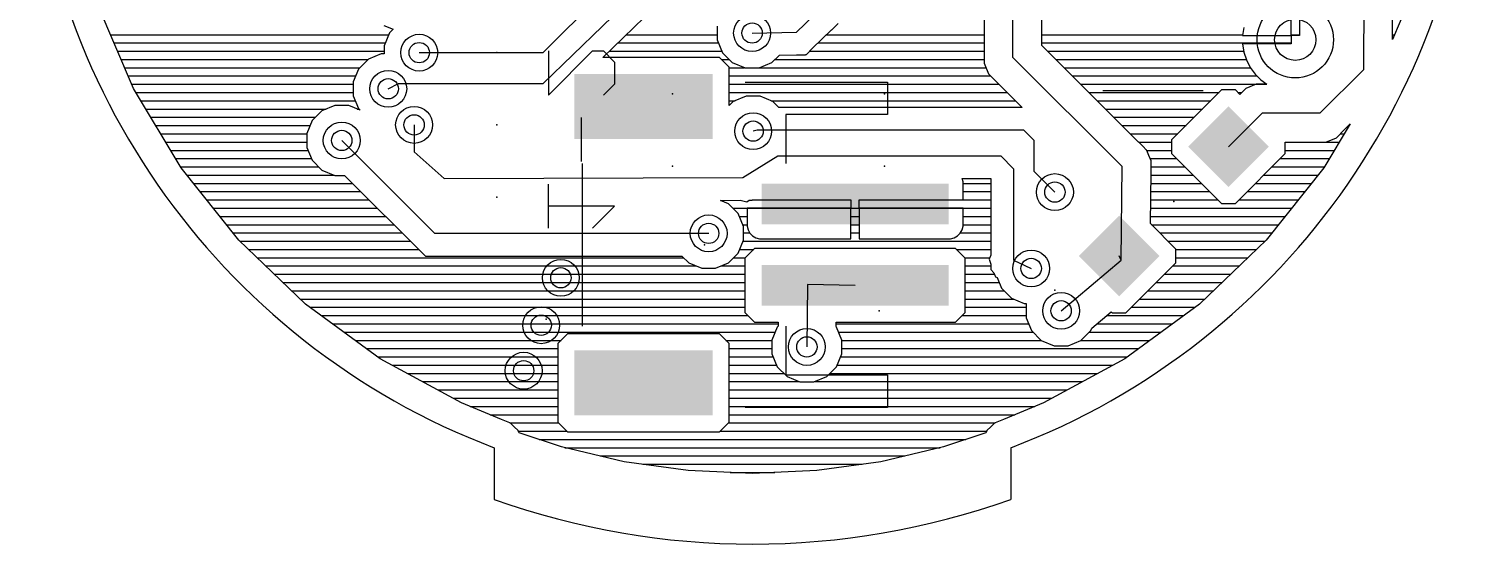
# Model space of a CAD drawing. Extents: x 3.8 to 39.4, y 2.7 to 40.5.
# Drawn here: x 3.81 to 39.37, y 2.71 to 15.38 of the extents above; entities that cross this region are included whole.
import ezdxf

# ---------------------------------------------------------------- set-up
doc = ezdxf.new("R2010")
doc.units = 0
for name, color, linetype in [('16', 175, 'CONTINUOUS'), ('17', 82, 'CONTINUOUS'), ('18', 82, 'CONTINUOUS'), ('20', 7, 'CONTINUOUS'), ('22', 53, 'CONTINUOUS'), ('23', 7, 'CONTINUOUS'), ('24', 7, 'CONTINUOUS'), ('44', 253, 'CONTINUOUS')]:
    doc.layers.add(name, color=color, linetype=linetype)

# ---------------------------------------------------------------- blocks, each defined once
blk = doc.blocks.new('RECT')
blk.add_solid([(-0.5, -0.5), (0.5, -0.5), (-0.5, 0.5), (0.5, 0.5)])
blk = doc.blocks.new('ROUNDP')
blk.add_circle((0, 0), 0.5)
blk = doc.blocks.new('ROUNDV')
blk.add_circle((0, 0), 0.5)

msp = doc.modelspace()

# ---------------------------------------------------------------- linework, layer by layer
at = {"layer": '16'}
for p, q in [((36.6268, 20.1955), (36.6014, 14.3764)), ((37.3159, 15.1248), (37.3374, 20.0525)), ((27.9908, 14.6812), (27.9908, 19.8374)), ((27.2796, 19.2622), (27.2796, 14.5397)), ((28.702, 14.9758), (28.702, 19.2622)), ((16.449, 14.798), (19.37, 17.719)), ((35.0291, 17.5539), (35.0291, 15.2171)), ((16.449, 14.036), (19.2684, 16.7792)), ((34.8259, 15.2171), (34.8259, 16.4109)), ((6.3809, 13.9191), (5.4847, 16.01)), ((17.9122, 14.68), (19.4954, 16.2204)), ((37.6953, 16.01), (37.3159, 15.1248)), ((22.672, 15.306), (23.307, 15.9156)), ((12.5331, 15.4663), (12.7597, 15.3724)), ((12.7597, 15.3724), (12.6723, 15.2849)), ((20.7202, 15.4516), (20.7202, 15.1096)), ((21.5798, 15.2806), (22.672, 15.306)), ((23.0678, 14.9113), (23.5318, 15.3568)), ((23.5318, 15.3568), (23.5385, 15.3568)), ((23.5385, 15.3568), (23.6981, 15.5164)), ((33.664, 15.4188), (33.6321, 15.2175)), ((5.8147, 15.24), (12.6537, 15.24)), ((5.9018, 15.0368), (12.5695, 15.0368)), ((12.6723, 15.2849), (12.5414, 14.969)), ((12.5414, 14.969), (12.5414, 14.7686)), ((18.2789, 15.0368), (20.7504, 15.0368)), ((18.4878, 15.24), (20.7202, 15.24)), ((20.7202, 15.1096), (20.8511, 14.7937)), ((23.1985, 15.0368), (27.2796, 15.0368)), ((23.4101, 15.24), (27.2796, 15.24)), ((28.702, 15.24), (33.6357, 15.24)), ((28.702, 15.0368), (34.8259, 15.0368)), ((31.0787, 12.599), (28.702, 14.9758)), ((33.6321, 15.2175), (33.6321, 15.2171)), ((33.6321, 15.2171), (34.8259, 15.2171)), ((34.8259, 15.0139), (33.6321, 15.0139)), ((33.6321, 15.0139), (33.6321, 15.0135)), ((33.6321, 15.0135), (33.664, 14.8122)), ((34.8259, 15.24), (35.0291, 15.24)), ((34.8259, 15.2171), (34.8259, 15.0139)), ((35.0291, 15.2171), (34.8259, 15.2171)), ((37.3164, 15.24), (37.3653, 15.24)), ((5.9889, 14.8336), (12.5414, 14.8336)), ((6.076, 14.6304), (12.1447, 14.6304)), ((12.1521, 14.6377), (11.9103, 14.3959)), ((12.468, 14.7686), (12.1521, 14.6377)), ((12.5414, 14.7686), (12.468, 14.7686)), ((13.401, 14.798), (16.449, 14.798)), ((20.7797, 14.68), (17.9122, 14.68)), ((18.0701, 14.8336), (20.8345, 14.8336)), ((21.0178, 14.4419), (20.7797, 14.68)), ((20.8293, 14.6304), (21.0143, 14.6304)), ((20.8511, 14.7937), (21.0929, 14.5519)), ((22.0667, 14.5519), (22.2521, 14.7373)), ((22.1453, 14.6304), (27.2796, 14.6304)), ((22.2521, 14.7373), (22.6728, 14.7471)), ((22.6728, 14.7471), (22.892, 14.7426)), ((22.892, 14.7426), (22.9022, 14.7524)), ((22.9022, 14.7524), (22.9164, 14.7527)), ((22.9164, 14.7527), (23.0678, 14.9113)), ((22.9936, 14.8336), (27.2796, 14.8336)), ((30.673, 11.999), (27.9908, 14.6812)), ((28.8442, 14.8336), (33.6606, 14.8336)), ((29.0474, 14.6304), (33.7231, 14.6304)), ((33.664, 14.8122), (33.727, 14.6182)), ((33.727, 14.6182), (33.8196, 14.4366)), ((6.1631, 14.4272), (11.9415, 14.4272)), ((11.9103, 14.3959), (11.7794, 14.08)), ((21.0178, 13.4959), (21.0178, 14.4419)), ((21.0178, 14.4272), (21.3938, 14.4272)), ((21.0929, 14.5519), (21.4088, 14.421)), ((21.4088, 14.421), (21.7508, 14.421)), ((21.7508, 14.421), (22.0667, 14.5519)), ((21.7658, 14.4272), (27.3262, 14.4272)), ((27.2796, 14.5397), (27.3879, 14.2783)), ((27.3879, 14.2783), (27.5879, 14.0783)), ((29.2506, 14.4272), (33.8264, 14.4272)), ((33.8196, 14.4366), (33.9394, 14.2716)), ((33.9394, 14.2716), (34.0836, 14.1274)), ((36.6014, 14.3764), (35.5346, 13.3096)), ((6.2502, 14.224), (11.8391, 14.224)), ((6.3373, 14.0208), (11.7794, 14.0208)), ((7.548, 11.9663), (6.3809, 13.9191)), ((11.7794, 14.08), (11.7794, 13.738)), ((12.639, 13.909), (12.893, 14.036)), ((12.893, 14.036), (16.449, 14.036)), ((21.0178, 14.224), (27.4422, 14.224)), ((21.0178, 14.0208), (27.6454, 14.0208)), ((27.5879, 14.0783), (28.2144, 13.4518)), ((29.4538, 14.224), (33.987, 14.224)), ((29.657, 14.0208), (34.2304, 14.0208)), ((33.1182, 13.8802), (31.8902, 12.6522)), ((33.4548, 13.8802), (33.1182, 13.8802)), ((33.5659, 13.7691), (33.4548, 13.8802)), ((33.7093, 13.9125), (33.5659, 13.7691)), ((33.9707, 14.0208), (33.7093, 13.9125)), ((34.2304, 14.0208), (33.9707, 14.0208)), ((34.0836, 14.1274), (34.2304, 14.0208)), ((6.4416, 13.8176), (11.7794, 13.8176)), ((6.563, 13.6144), (11.8306, 13.6144)), ((11.7794, 13.738), (11.9103, 13.4221)), ((21.0178, 13.8176), (27.8486, 13.8176)), ((21.0178, 13.6144), (21.1619, 13.6144)), ((21.1183, 13.5963), (21.0178, 13.4959)), ((21.4342, 13.7272), (21.1183, 13.5963)), ((21.7762, 13.7272), (21.4342, 13.7272)), ((22.0921, 13.5963), (21.7762, 13.7272)), ((22.0485, 13.6144), (28.0518, 13.6144)), ((22.2367, 13.4518), (22.0921, 13.5963)), ((29.8602, 13.8176), (33.0555, 13.8176)), ((30.0634, 13.6144), (32.8523, 13.6144)), ((33.5175, 13.8176), (33.6144, 13.8176)), ((6.6845, 13.4112), (11.114, 13.4112)), ((6.8059, 13.208), (10.8493, 13.208)), ((11.0091, 13.3677), (10.7673, 13.1259)), ((11.325, 13.4986), (11.0091, 13.3677)), ((11.667, 13.4986), (11.325, 13.4986)), ((11.9517, 13.3807), (11.667, 13.4986)), ((11.878, 13.4112), (11.9211, 13.4112)), ((11.9103, 13.4221), (11.9517, 13.3807)), ((28.2144, 13.4518), (22.2367, 13.4518)), ((30.2666, 13.4112), (32.6491, 13.4112)), ((30.4698, 13.208), (32.4459, 13.208)), ((34.1122, 13.3096), (33.2865, 12.4839)), ((35.5346, 13.3096), (34.1122, 13.3096)), ((6.9273, 13.0048), (10.7171, 13.0048)), ((10.7673, 13.1259), (10.6364, 12.81)), ((10.6364, 12.81), (10.6364, 12.468)), ((13.274, 13.02), (13.274, 12.3596)), ((21.7068, 12.893), (21.6052, 12.8676)), ((28.26, 12.893), (21.7068, 12.893)), ((28.514, 12.639), (28.26, 12.893)), ((30.673, 13.0048), (32.2427, 13.0048)), ((36.278, 13.0473), (35.632, 11.9663)), ((35.9375, 12.7067), (36.1375, 12.9067)), ((36.1375, 12.9067), (36.278, 13.0473)), ((36.2356, 13.0048), (36.2527, 13.0048)), ((7.0488, 12.8016), (10.6364, 12.8016)), ((7.1702, 12.5984), (10.6364, 12.5984)), ((10.6364, 12.468), (10.7673, 12.1521)), ((13.782, 10.353), (11.496, 12.639)), ((28.514, 11.877), (28.514, 12.639)), ((30.8762, 12.8016), (32.0395, 12.8016)), ((31.0825, 12.5975), (31.0787, 12.599)), ((31.0803, 12.5984), (31.8902, 12.5984)), ((31.1786, 12.4992), (31.0825, 12.5975)), ((31.2759, 12.4019), (31.1786, 12.4992)), ((31.8902, 12.6522), (31.8902, 12.3156)), ((34.6828, 12.3156), (34.6828, 12.5984)), ((34.6828, 12.5984), (35.6761, 12.5984)), ((35.6761, 12.5984), (35.9375, 12.7067)), ((35.6761, 12.5984), (36.0098, 12.5984)), ((36.0324, 12.8016), (36.1312, 12.8016)), ((7.2916, 12.3952), (10.6666, 12.3952)), ((7.4131, 12.192), (10.7507, 12.192)), ((10.7673, 12.1521), (11.0091, 11.9103)), ((13.274, 12.3596), (14.0106, 11.6992)), ((21.3512, 11.7246), (22.2148, 12.258)), ((22.2148, 12.258), (27.6885, 12.258)), ((27.6885, 12.258), (28.006, 11.9405)), ((31.2775, 12.3981), (31.2759, 12.4019)), ((31.2803, 12.3952), (31.2775, 12.3981)), ((31.3315, 12.2676), (31.2803, 12.3952)), ((31.2803, 12.3952), (31.8902, 12.3952)), ((31.3842, 12.1405), (31.3315, 12.2676)), ((31.3629, 12.192), (32.0137, 12.192)), ((31.3842, 12.1364), (31.3842, 12.1405)), ((31.3857, 12.1326), (31.3842, 12.1364)), ((31.3842, 11.995), (31.3857, 12.1326)), ((31.8902, 12.3156), (33.1182, 11.0876)), ((33.4548, 11.0876), (34.6828, 12.3156)), ((34.5593, 12.192), (35.7669, 12.192)), ((34.6828, 12.3952), (35.8884, 12.3952)), ((7.5345, 11.9888), (10.9305, 11.9888)), ((8.965, 10.1866), (7.548, 11.9663)), ((7.6918, 11.7856), (11.31, 11.7856)), ((11.0091, 11.9103), (11.325, 11.7794)), ((11.325, 11.7794), (11.5653, 11.7794)), ((11.5653, 11.7794), (13.5505, 9.7942)), ((28.006, 11.9405), (28.006, 9.6926)), ((29.022, 11.369), (28.514, 11.877)), ((30.6476, 9.6926), (30.673, 11.999)), ((31.3687, 10.5923), (31.3826, 11.8538)), ((31.3819, 11.7856), (32.4201, 11.7856)), ((31.3826, 11.8538), (31.3842, 11.8575)), ((31.3842, 11.8575), (31.3842, 11.995)), ((31.3842, 11.9888), (32.2169, 11.9888)), ((34.1529, 11.7856), (35.4882, 11.7856)), ((35.632, 11.9663), (34.215, 10.1866)), ((34.3561, 11.9888), (35.6455, 11.9888)), ((7.8536, 11.5824), (11.7623, 11.5824)), ((14.0106, 11.6992), (21.3512, 11.7246)), ((26.767, 11.6204), (26.7459, 11.6992)), ((26.7459, 11.6992), (27.4472, 11.6992)), ((26.767, 11.1752), (26.767, 11.6204)), ((26.767, 11.5824), (27.4472, 11.5824)), ((27.4472, 11.6992), (27.4472, 9.8175)), ((31.3797, 11.5824), (32.6233, 11.5824)), ((33.9497, 11.5824), (35.3264, 11.5824)), ((8.0154, 11.3792), (11.9655, 11.3792)), ((8.1772, 11.176), (12.1687, 11.176)), ((20.8016, 11.1639), (21.287, 11.1656)), ((20.9999, 11.0817), (20.8016, 11.1639)), ((21.2417, 10.8399), (20.9999, 11.0817)), ((21.287, 11.1656), (21.4479, 11.1275)), ((21.4479, 11.1275), (21.5107, 11.1664)), ((21.5107, 11.1664), (21.5846, 11.1666)), ((21.5846, 11.1666), (21.5931, 11.1752)), ((21.5931, 11.1752), (24.0098, 11.1752)), ((24.0098, 11.1752), (24.0098, 10.972)), ((24.213, 10.972), (24.213, 11.1752)), ((24.213, 11.1752), (26.767, 11.1752)), ((26.767, 11.3792), (27.4472, 11.3792)), ((26.767, 11.176), (27.4472, 11.176)), ((31.3752, 11.176), (33.0297, 11.176)), ((31.3774, 11.3792), (32.8265, 11.3792)), ((33.1182, 11.0876), (33.4548, 11.0876)), ((33.5433, 11.176), (35.0028, 11.176)), ((33.7465, 11.3792), (35.1646, 11.3792)), ((8.339, 10.9728), (12.3719, 10.9728)), ((8.5008, 10.7696), (12.5751, 10.7696)), ((21.1089, 10.9728), (24.0098, 10.9728)), ((21.3726, 10.524), (21.2417, 10.8399)), ((21.2709, 10.7696), (21.4558, 10.7696)), ((24.0098, 10.972), (21.4558, 10.972)), ((21.4558, 10.972), (21.4558, 10.5268)), ((24.0098, 10.218), (24.0098, 10.972)), ((24.0098, 10.972), (24.213, 10.972)), ((24.0098, 10.7696), (24.213, 10.7696)), ((24.213, 10.9728), (27.4472, 10.9728)), ((26.767, 10.972), (24.213, 10.972)), ((24.213, 10.972), (24.213, 10.218)), ((26.767, 10.5268), (26.767, 10.972)), ((26.767, 10.7696), (27.4472, 10.7696)), ((31.3707, 10.7696), (34.6792, 10.7696)), ((31.3729, 10.9728), (34.841, 10.9728)), ((8.6626, 10.5664), (12.7783, 10.5664)), ((8.8243, 10.3632), (12.9815, 10.3632)), ((20.513, 10.353), (13.782, 10.353)), ((21.355, 10.5664), (21.4558, 10.5664)), ((21.3726, 10.182), (21.3726, 10.524)), ((21.3726, 10.3632), (21.5223, 10.3632)), ((21.4558, 10.5268), (21.48, 10.4363)), ((21.48, 10.4363), (21.5268, 10.3553)), ((21.5268, 10.3553), (21.5931, 10.2891)), ((24.0098, 10.5664), (24.213, 10.5664)), ((24.0098, 10.3632), (24.213, 10.3632)), ((26.6297, 10.2891), (26.6959, 10.3553)), ((26.6959, 10.3553), (26.7428, 10.4363)), ((26.7005, 10.3632), (27.4472, 10.3632)), ((26.7428, 10.4363), (26.767, 10.5268)), ((26.767, 10.5664), (27.4472, 10.5664)), ((31.9958, 9.9652), (31.3687, 10.5923)), ((31.3947, 10.5664), (34.5174, 10.5664)), ((31.5979, 10.3632), (34.3557, 10.3632)), ((10.6067, 8.6116), (8.965, 10.1866)), ((8.9927, 10.16), (13.1847, 10.16)), ((21.2417, 9.8661), (21.3726, 10.182)), ((21.3635, 10.16), (27.4472, 10.16)), ((21.6431, 9.98), (21.405, 9.7419)), ((21.5931, 10.2891), (21.6741, 10.2422)), ((26.5797, 9.98), (21.6431, 9.98)), ((21.6741, 10.2422), (21.7646, 10.218)), ((21.7646, 10.218), (24.0098, 10.218)), ((24.213, 10.218), (26.4582, 10.218)), ((26.4582, 10.218), (26.5487, 10.2422)), ((26.5487, 10.2422), (26.6297, 10.2891)), ((26.8178, 9.7419), (26.5797, 9.98)), ((31.8011, 10.16), (34.1873, 10.16)), ((31.9958, 9.6286), (31.9958, 9.9652)), ((34.215, 10.1866), (32.5733, 8.6116)), ((9.2045, 9.9568), (13.3879, 9.9568)), ((9.4163, 9.7536), (19.8967, 9.7536)), ((13.5505, 9.7942), (19.8561, 9.7942)), ((19.8561, 9.7942), (20.0261, 9.6243)), ((20.0261, 9.6243), (20.342, 9.4934)), ((20.684, 9.4934), (20.9999, 9.6243)), ((20.9999, 9.6243), (21.2417, 9.8661)), ((21.1293, 9.7536), (21.4167, 9.7536)), ((21.2793, 9.9568), (21.6199, 9.9568)), ((21.405, 9.7419), (21.405, 8.4053)), ((26.6029, 9.9568), (27.4472, 9.9568)), ((26.8061, 9.7536), (27.4171, 9.7536)), ((26.8178, 8.4053), (26.8178, 9.7419)), ((27.4472, 9.8175), (27.4018, 9.7211)), ((27.4018, 9.7211), (27.4472, 9.5951)), ((28.006, 9.6926), (28.4378, 9.4894)), ((29.1744, 8.448), (30.6476, 9.6926)), ((30.6476, 9.6926), (30.5995, 9.7969)), ((30.7678, 8.4006), (31.9958, 9.6286)), ((31.9958, 9.9568), (33.9755, 9.9568)), ((31.9958, 9.7536), (33.7637, 9.7536)), ((9.6281, 9.5504), (20.2044, 9.5504)), ((9.8399, 9.3472), (21.405, 9.3472)), ((20.342, 9.4934), (20.684, 9.4934)), ((20.8216, 9.5504), (21.405, 9.5504)), ((26.8178, 9.5504), (27.4472, 9.5504)), ((26.8178, 9.3472), (27.5364, 9.3472)), ((27.4472, 9.5951), (27.4472, 9.4611)), ((27.4472, 9.4611), (27.5225, 9.3858)), ((27.5225, 9.3858), (27.5586, 9.2855)), ((27.5586, 9.2855), (27.5998, 9.2661)), ((27.5998, 9.2661), (27.7091, 9.0025)), ((31.7145, 9.3472), (33.3401, 9.3472)), ((31.9177, 9.5504), (33.5519, 9.5504)), ((10.0517, 9.144), (21.405, 9.144)), ((10.2635, 8.9408), (21.405, 8.9408)), ((22.942, 9.099), (22.926, 7.559)), ((24.1114, 9.0736), (22.942, 9.099)), ((26.8178, 9.144), (27.6504, 9.144)), ((26.8178, 8.9408), (27.7707, 8.9408)), ((27.7091, 9.0025), (27.9509, 8.7607)), ((31.3081, 8.9408), (32.9165, 8.9408)), ((31.5113, 9.144), (33.1283, 9.144)), ((10.4754, 8.7376), (21.405, 8.7376)), ((12.4436, 7.2697), (10.6067, 8.6116)), ((26.8178, 8.7376), (28.0066, 8.7376)), ((27.9509, 8.7607), (28.2668, 8.6298)), ((28.2668, 8.6298), (28.3193, 8.6298)), ((28.3193, 8.6298), (28.3148, 8.619)), ((28.3148, 8.619), (28.3148, 8.277)), ((32.5733, 8.6116), (30.7364, 7.2697)), ((31.1049, 8.7376), (32.7046, 8.7376)), ((10.7124, 8.5344), (21.405, 8.5344)), ((10.9905, 8.3312), (21.4791, 8.3312)), ((21.405, 8.4053), (21.6431, 8.1672)), ((26.5797, 8.1672), (26.8178, 8.4053)), ((26.7437, 8.3312), (28.3148, 8.3312)), ((26.8178, 8.5344), (28.3148, 8.5344)), ((28.3148, 8.277), (28.4457, 7.9611)), ((29.9277, 8.0204), (30.4067, 8.425)), ((30.2956, 8.3312), (32.1895, 8.3312)), ((30.4067, 8.425), (30.4312, 8.4006)), ((30.4312, 8.4006), (30.7678, 8.4006)), ((30.9017, 8.5344), (32.4676, 8.5344)), ((11.2687, 8.128), (22.2207, 8.128)), ((11.5469, 7.9248), (22.1471, 7.9248)), ((17.0431, 7.88), (16.805, 7.6419)), ((20.7797, 7.88), (17.0431, 7.88)), ((21.0178, 7.6419), (20.7797, 7.88)), ((21.6431, 8.1672), (22.2211, 8.1672)), ((22.1973, 8.0459), (22.0664, 7.73)), ((22.2201, 8.0687), (22.1973, 8.0459)), ((22.2211, 8.1672), (22.2201, 8.0687)), ((23.6424, 8.0582), (23.6436, 8.1672)), ((23.6547, 8.0459), (23.6424, 8.0582)), ((23.6431, 8.128), (28.3765, 8.128)), ((23.6436, 8.1672), (26.5797, 8.1672)), ((23.7856, 7.73), (23.6547, 8.0459)), ((23.7049, 7.9248), (28.4819, 7.9248)), ((28.4457, 7.9611), (28.6875, 7.7193)), ((29.6613, 7.7193), (29.9031, 7.9611)), ((29.8669, 7.9248), (31.6331, 7.9248)), ((29.9031, 7.9611), (29.9277, 8.0204)), ((30.0551, 8.128), (31.9113, 8.128)), ((11.825, 7.7216), (16.8847, 7.7216)), ((12.1032, 7.5184), (16.805, 7.5184)), ((16.805, 7.6419), (16.805, 5.7053)), ((20.9381, 7.7216), (22.0664, 7.7216)), ((21.0178, 5.7053), (21.0178, 7.6419)), ((21.0178, 7.5184), (22.0664, 7.5184)), ((22.0664, 7.73), (22.0664, 7.388)), ((23.7856, 7.388), (23.7856, 7.73)), ((23.7856, 7.7216), (28.6851, 7.7216)), ((23.7856, 7.5184), (31.0768, 7.5184)), ((28.6875, 7.7193), (29.0034, 7.5884)), ((29.0034, 7.5884), (29.3454, 7.5884)), ((29.3454, 7.5884), (29.6613, 7.7193)), ((29.6637, 7.7216), (31.355, 7.7216)), ((12.3814, 7.3152), (16.805, 7.3152)), ((14.4432, 6.1847), (12.4436, 7.2697)), ((21.0178, 7.3152), (22.0966, 7.3152)), ((22.0664, 7.388), (22.1973, 7.0721)), ((23.6547, 7.0721), (23.7856, 7.388)), ((23.7554, 7.3152), (30.7987, 7.3152)), ((30.7364, 7.2697), (28.7368, 6.1847)), ((12.7342, 7.112), (16.805, 7.112)), ((13.1087, 6.9088), (16.805, 6.9088)), ((21.0178, 7.112), (22.1807, 7.112)), ((21.0178, 6.9088), (22.3605, 6.9088)), ((22.1973, 7.0721), (22.4391, 6.8303)), ((22.4391, 6.8303), (22.755, 6.6994)), ((23.097, 6.6994), (23.4129, 6.8303)), ((23.4129, 6.8303), (23.6547, 7.0721)), ((23.4915, 6.9088), (30.0713, 6.9088)), ((23.6713, 7.112), (30.4458, 7.112)), ((13.4832, 6.7056), (16.805, 6.7056)), ((13.8576, 6.5024), (16.805, 6.5024)), ((21.0178, 6.7056), (22.74, 6.7056)), ((21.0178, 6.5024), (29.3224, 6.5024)), ((22.755, 6.6994), (23.097, 6.6994)), ((23.112, 6.7056), (29.6968, 6.7056)), ((14.2321, 6.2992), (16.805, 6.2992)), ((15.4254, 5.773), (14.4432, 6.1847)), ((14.6547, 6.096), (16.805, 6.096)), ((21.0178, 6.2992), (28.9479, 6.2992)), ((21.0178, 6.096), (28.5253, 6.096)), ((28.7368, 6.1847), (27.7547, 5.773)), ((15.1396, 5.8928), (16.805, 5.8928)), ((15.5026, 5.741), (15.4254, 5.773)), ((15.625, 5.6945), (15.5026, 5.741)), ((15.6329, 5.6871), (15.625, 5.6945)), ((16.805, 5.7053), (17.0431, 5.4672)), ((20.7797, 5.4672), (21.0178, 5.7053)), ((21.0178, 5.8928), (28.0404, 5.8928)), ((27.5549, 5.6945), (27.5471, 5.6871)), ((27.6774, 5.741), (27.5549, 5.6945)), ((27.7547, 5.773), (27.6774, 5.741)), ((15.6302, 5.6896), (16.8207, 5.6896)), ((15.6429, 5.6829), (15.6329, 5.6871)), ((15.7355, 5.5902), (15.6429, 5.6829)), ((15.8309, 5.5003), (15.7355, 5.5902)), ((15.8353, 5.4905), (15.8309, 5.5003)), ((15.8429, 5.4829), (15.8353, 5.4905)), ((15.8394, 5.4864), (17.0239, 5.4864)), ((15.8572, 5.4483), (15.8429, 5.4829)), ((16.898, 5.0995), (15.8572, 5.4483)), ((17.0431, 5.4672), (20.7797, 5.4672)), ((20.7989, 5.4864), (27.3406, 5.4864)), ((21.0021, 5.6896), (27.5498, 5.6896)), ((27.3228, 5.4483), (26.282, 5.0995)), ((27.3371, 5.4829), (27.3228, 5.4483)), ((27.3447, 5.4905), (27.3371, 5.4829)), ((27.3491, 5.5003), (27.3447, 5.4905)), ((27.4444, 5.5902), (27.3491, 5.5003)), ((27.5371, 5.6829), (27.4444, 5.5902)), ((27.5471, 5.6871), (27.5371, 5.6829)), ((16.35, 5.2832), (26.83, 5.2832)), ((18.4396, 4.7369), (16.898, 5.0995)), ((16.981, 5.08), (26.199, 5.08)), ((26.282, 5.0995), (24.7404, 4.7369)), ((17.8449, 4.8768), (25.3351, 4.8768)), ((20.0081, 4.5181), (18.4396, 4.7369)), ((18.8936, 4.6736), (24.2864, 4.6736)), ((24.7404, 4.7369), (23.1719, 4.5181)), ((21.59, 4.445), (20.0081, 4.5181)), ((21.0406, 4.4704), (22.1394, 4.4704)), ((23.1719, 4.5181), (21.59, 4.445))]:
    msp.add_line(p, q, dxfattribs=at)
at = {"layer": '20'}
for p, q in [((15.24, 5.08), (15.24, 3.81)), ((27.94, 5.08), (27.94, 3.81))]:
    msp.add_line(p, q, dxfattribs=at)
for centre, radius, start, end in [((21.5445, 21.6562), 17.7347, 180.2139, 249.1764), ((21.6355, 21.6562), 17.7347, 290.8236, 359.7861), ((21.59, 21.59), 18.8799, 250.3462, 289.6538)]:
    msp.add_arc(centre, radius, start, end, dxfattribs=at)
at = {"layer": '22'}
for p, q in [((16.576, 14.839), (16.576, 13.7543)), ((16.576, 13.7543), (17.6607, 14.839)), ((17.6607, 14.839), (17.9318, 14.839)), ((17.9318, 14.839), (18.203, 14.5678)), ((18.203, 14.5678), (18.203, 14.0255)), ((18.203, 14.0255), (17.9318, 13.7543)), ((21.4114, 14.0736), (24.9114, 14.0736)), ((24.9114, 14.0736), (24.9114, 13.2736)), ((30.2006, 13.8684), (32.6644, 13.8684)), ((17.3895, 12.1172), (17.3895, 13.2018)), ((24.9114, 13.2736), (22.4114, 13.2736)), ((22.4114, 13.2736), (22.4114, 12.0736)), ((17.4114, 8.0736), (17.4114, 12.0736)), ((16.576, 10.48), (16.576, 11.5647)), ((18.203, 11.0223), (16.576, 11.0223)), ((17.6607, 10.48), (18.203, 11.0223)), ((22.4114, 8.0736), (22.4114, 6.8736)), ((22.4114, 6.8736), (24.9114, 6.8736)), ((24.9114, 6.8736), (24.9114, 6.0736)), ((24.9114, 6.0736), (21.4114, 6.0736))]:
    msp.add_line(p, q, dxfattribs=at)
at = {"layer": '23'}
for p in [(15.306, 14.798), (19.624, 13.782), (24.831, 13.782), (15.306, 13.02), (19.624, 12.004), (24.831, 12.004), (15.306, 11.242), (29.022, 8.956), (16.5202, 8.2398), (24.704, 8.448)]:
    msp.add_point(p, dxfattribs=at)
at = {"layer": '24'}
for p in [(31.943, 11.1404), (20.4114, 10.0736)]:
    msp.add_point(p, dxfattribs=at)
at = {"layer": '44'}
for centre, radius in [((21.5798, 15.2806), 0.25), ((34.9275, 15.1155), 0.508), ((13.401, 14.798), 0.25), ((12.639, 13.909), 0.25), ((13.274, 13.02), 0.25), ((11.496, 12.639), 0.25), ((21.6052, 12.8676), 0.25), ((29.022, 11.369), 0.25), ((20.513, 10.353), 0.25), ((28.4378, 9.4894), 0.25), ((16.8808, 9.2608), 0.25), ((29.1744, 8.448), 0.25), ((16.3982, 8.0924), 0.25), ((22.926, 7.559), 0.25), ((15.9664, 6.9748), 0.25)]:
    msp.add_circle(centre, radius, dxfattribs=at)

# ---------------------------------------------------------------- block references
at = {"layer": '16'}
for p, xscale, yscale, rotation in [((18.9114, 13.4736), 3.4, 1.6, 180), ((33.2865, 12.4839), 1.4, 1.4, 45), ((30.5995, 9.7969), 1.4, 1.4, 45), ((18.9114, 6.6736), 3.4, 1.6, 180)]:
    msp.add_blockref('RECT', p, dxfattribs=dict(at, xscale=xscale, yscale=yscale, rotation=rotation))
at = {"layer": '16', "yscale": 4.6, "rotation": 270}
for p in [(24.1114, 11.0736), (24.1114, 9.0736)]:
    msp.add_blockref('RECT', p, dxfattribs=at)
at = {"layer": '17', "xscale": 1.8796, "yscale": 1.8796}
msp.add_blockref('ROUNDP', (34.9275, 15.1155), dxfattribs=at)
at = {"layer": '18', "xscale": 0.9064, "yscale": 0.9064}
for p in [(21.5798, 15.2806), (13.401, 14.798), (12.639, 13.909), (13.274, 13.02), (21.6052, 12.8676), (11.496, 12.639), (29.022, 11.369), (20.513, 10.353), (16.8808, 9.2608), (28.4378, 9.4894), (29.1744, 8.448), (16.3982, 8.0924), (22.926, 7.559), (15.9664, 6.9748)]:
    msp.add_blockref('ROUNDV', p, dxfattribs=at)

doc.saveas('drawing.dxf')
